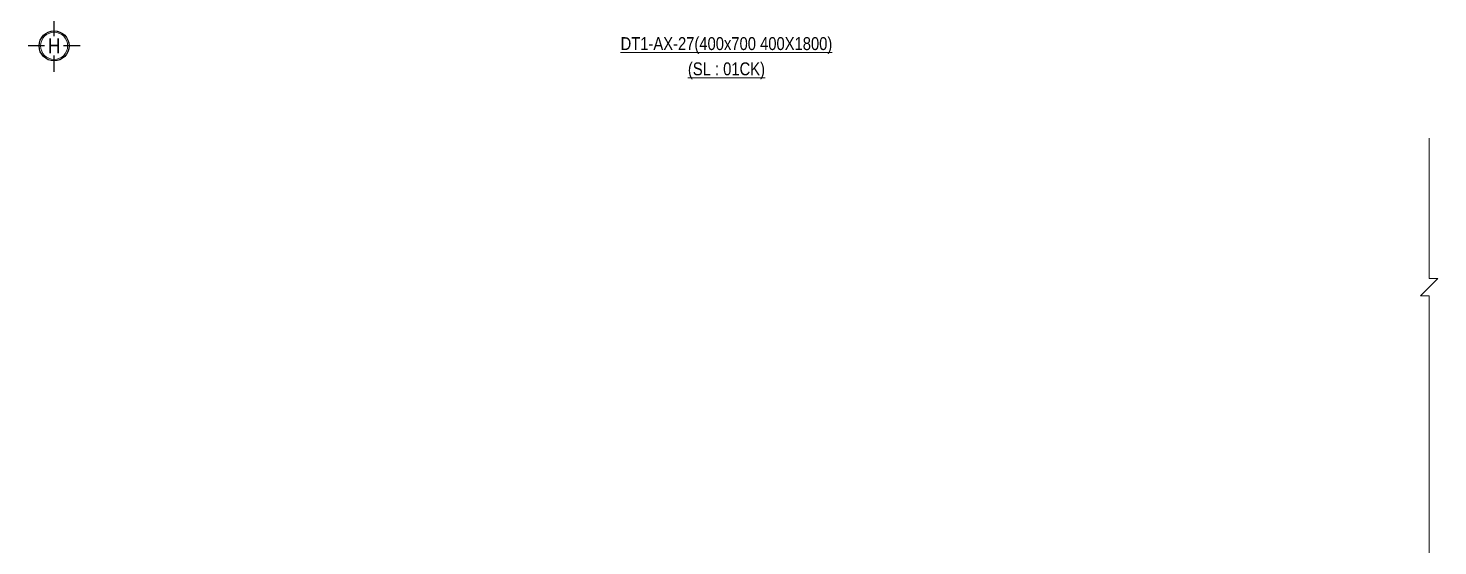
# Model space of a CAD drawing. Header units: millimetres. Extents: x 397144 to 8960116, y 345581 to 674207.
# Drawn here: x 5004990 to 5013194, y 654778 to 657787 of the extents above; entities that cross this region are included whole.
import ezdxf
from ezdxf.enums import TextEntityAlignment as Align
from ezdxf.xclip import XClip

# ---------------------------------------------------------------- set-up
doc = ezdxf.new("R2010")
doc.units = ezdxf.units.MM
doc.header["$XCLIPFRAME"] = 0
doc.layers.get('0').update_dxf_attribs({"linetype": 'CONTINUOUS'})
for name, color, linetype, lineweight in [('2', 2, 'CONTINUOUS', 20), ('CDAI', 8, 'CONTINUOUS', 30), ('DGIONG', 4, 'CONTINUOUS', 13), ('TEXT', 7, 'CONTINUOUS', 15)]:
    doc.layers.add(name, color=color, linetype=linetype, lineweight=lineweight)
doc.layers.add('8', color=8, linetype='CONTINUOUS')
doc.styles.add('HELVECONDENSE', font='VHELVCN_0.TTF')
doc.styles.add('TTP-HelCon', font='VHELVCN_0.TTF')

# ---------------------------------------------------------------- blocks, each defined once
blk = doc.blocks.new('dau truc')
blk.add_circle((0, 0), 180)
at = {"layer": '8'}
for p, q in [((0, 127), (0, 345)), ((-127, 0), (-345, 0)), ((345, 0), (127, 0)), ((0, -345), (0, -127))]:
    blk.add_line(p, q, dxfattribs=at)
blk.add_circle((0, 0), 200, dxfattribs=at)
at = {"layer": 'TEXT', "style": 'HELVECONDENSE'}
blk.add_attdef('A', text='', height=233, dxfattribs=at).set_placement((0, 0), align=Align.MIDDLE)
blk = doc.blocks.new('AX-27')
at = {"layer": '2', "ltscale": 300}
ref = blk.add_blockref('dau truc', (5213800.0723, 629393.49228), dxfattribs=dict(at, xscale=0.4367131292819977, yscale=0.4367131292819977, zscale=0.4367131292819977))
ref.add_attrib('A', 'H', dxfattribs={"layer": 'TEXT', "height": 87.5, "style": 'HELVECONDENSE'}).set_placement((5213800.0723, 629393.49228), align=Align.MIDDLE)
at = {"layer": 'TEXT', "style": 'TTP-HelCon'}
for s, p in [('%%UDT1-AX-27(400x700 400X1800)', (5217712.81322, 629369.09827)), ('%%U(SL : 01CK)', (5217712.81322, 629222.20367))]:
    blk.add_text(s, height=75, dxfattribs=at).set_placement(p, align=Align.CENTER)

msp = doc.modelspace()

# ---------------------------------------------------------------- linework, layer by layer
at = {"layer": 'DGIONG'}
msp.add_lwpolyline([(5013143.83528, 657147.91618), (5013143.83528, 656331.41781), (5013193.83528, 656331.41781), (5013093.83528, 656231.41781), (5013143.83528, 656231.41781), (5013143.83528, 653842.39081)], dxfattribs=at)

# ---------------------------------------------------------------- block references
at = {"layer": 'CDAI'}
ref = msp.add_blockref('AX-27', (-208658.81597, 28291.35448), dxfattribs=at)
XClip(ref).set_block_clipping_path([(5206490.1826790404, 629128.1945804181), (5222619.9768636106, 632536.7371158923)])

doc.saveas('drawing.dxf')
